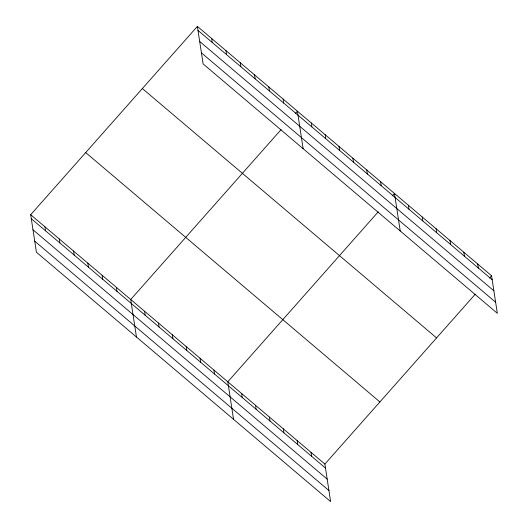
<?xml version="1.0" encoding="UTF-8"?>
<svg xmlns="http://www.w3.org/2000/svg" width="528" height="528" viewBox="0 0 528 528"><rect width="100%" height="100%" fill="white"/><g stroke="black" fill="none" stroke-linecap="round" stroke-linejoin="round"><path stroke-width="0.79" d="M30.683 214.724L324.885 464.086L330.627 501.6L36.425 252.232L30.683 214.724L197.373 26.4L491.575 275.768L497.317 313.276L203.115 63.914L197.373 26.4M281.167 129.532L130.713 299.508L136.455 337.022M295.31 113.553L297.403 111.184L303.145 148.698M378.253 211.82L227.799 381.797L233.541 419.311M392.396 195.842L394.489 193.472L400.231 230.987M324.885 464.086L475.339 294.116M489.482 278.131L491.575 275.768M197.987 30.406L492.188 279.767M199.683 41.461L493.878 290.829M201.425 52.853L495.627 302.221M142.369 88.546L436.57 337.913M85.694 152.579L379.889 401.94M31.297 218.731L325.499 468.092M32.987 229.786L327.188 479.147M34.729 241.177L328.931 490.545M477.708 264.007L478.322 268.013M463.835 252.252L464.449 256.258M449.968 240.497L450.582 244.504M436.102 228.743L436.709 232.742M422.228 216.988L422.842 220.988M408.362 205.227L408.976 209.233M380.622 181.718L381.236 185.724M366.749 169.963L367.363 173.969M352.882 158.209L353.496 162.208M339.016 146.454L339.623 150.454M325.142 134.693L325.756 138.699M311.276 122.938L311.883 126.944M283.114 99.073L283.727 103.079M268.825 86.962L269.438 90.961M254.536 74.851L255.149 78.85M311.012 452.331L311.626 456.337M240.247 62.733L240.86 66.739M297.145 440.576L297.759 444.583M225.958 50.622L226.565 54.628M283.279 428.822L283.886 432.821M211.669 38.511L212.276 42.517M269.405 417.067L270.019 421.067M255.539 405.313L256.153 409.312M241.666 393.551L242.279 397.558M213.926 370.042L214.54 374.048M200.059 358.288L200.673 362.287M186.193 346.533L186.8 350.533M172.319 334.772L172.933 338.778M158.453 323.017L159.06 327.023M144.58 311.263L145.193 315.269M116.424 287.397L117.038 291.397M102.135 275.286L102.742 279.286M87.839 263.168L88.453 267.175M73.55 251.057L74.164 255.064M59.261 238.946L59.875 242.953M44.972 226.835L45.586 230.842"/></g></svg>
